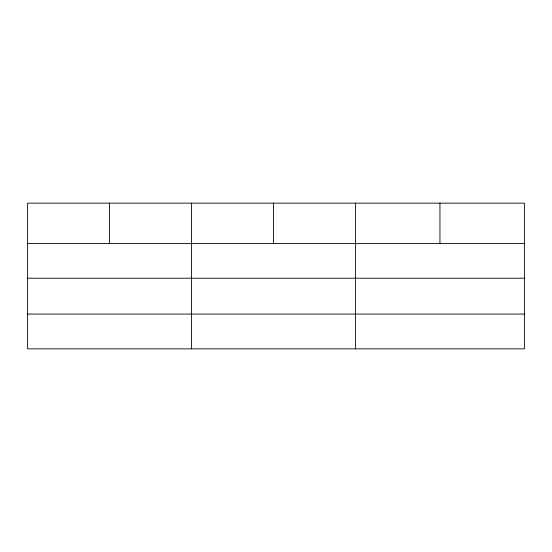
<?xml version="1.0" encoding="UTF-8"?>
<svg xmlns="http://www.w3.org/2000/svg" width="552" height="552" viewBox="0 0 552 552"><rect width="100%" height="100%" fill="white"/><g stroke="black" fill="none" stroke-linecap="round" stroke-linejoin="round"><path stroke-width="0.83" d="M524.4 278.222L524.4 203.143L27.6 203.143L27.6 348.857L524.4 348.857L524.4 278.222L27.6 278.222M27.6 243.432L524.4 243.432M27.6 314.067L524.4 314.067M439.944 203.143L439.944 243.432M355.488 203.143L355.488 348.857M273.516 203.143L273.516 243.432M191.544 203.143L191.544 348.857M109.572 203.143L109.572 243.432"/></g></svg>
